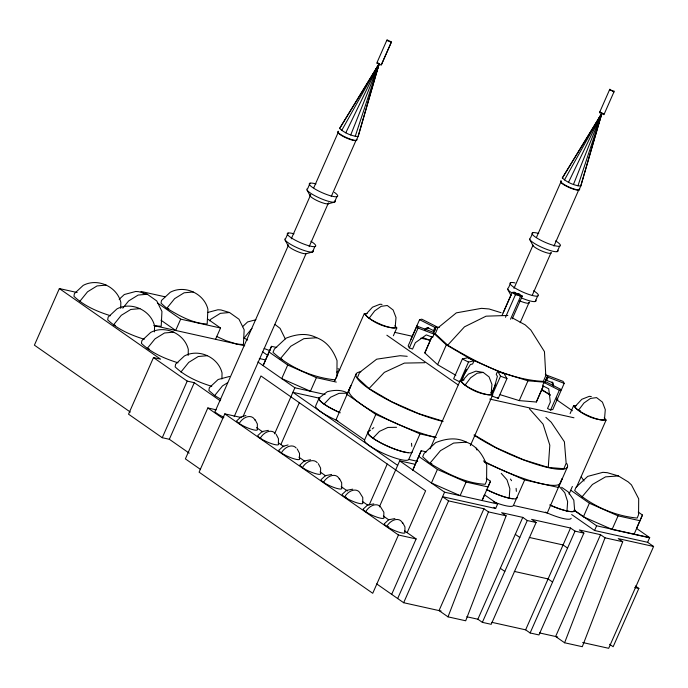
<?xml version="1.0" encoding="UTF-8"?>
<svg xmlns="http://www.w3.org/2000/svg" width="688" height="688" viewBox="0 0 688 688"><rect width="100%" height="100%" fill="white"/><g stroke="black" fill="none" stroke-linecap="round" stroke-linejoin="round"><path stroke-width="1.03" d="M120.701 308.37L120.839 302.35C117.037 286.569 97.593 277.694 83.205 285.382L74.416 293.578L73.943 296.304C84.039 305.962 97.343 311.621 110.527 315.74M154.439 331.9L154.576 325.88C150.775 310.099 131.331 301.224 116.943 308.912L108.145 317.108L107.681 319.834C117.777 329.492 131.081 335.151 144.265 339.27M188.168 355.429L188.306 349.409C184.504 333.628 165.06 324.753 150.672 332.442L141.883 340.637L141.41 343.364C151.506 353.021 164.81 358.68 177.994 362.8M221.906 378.959L222.043 372.939C218.242 357.158 198.798 348.283 184.401 355.971L175.612 364.167L175.148 366.893C185.244 376.551 198.548 382.21 211.732 386.329M509.197 498.189L509.86 488.772L506.996 479.854L501.225 473.353M545.894 417.349L551.226 422.243L564.401 441.816L566.155 463.291L563.876 468.726L548.259 467.436L549.815 445.196L543.056 424.135L529.425 408.767M566.972 511.029L567.634 501.621L564.771 492.703L559 486.192M377.781 62.806L381.195 65.188L391.18 42.553L387.077 39.698L376.723 63.219L379.148 63.752L358.439 135.613L356.393 140.309M339.605 128.493L379.148 63.752L358.027 136.594C351.319 135.966 344.619 132.99 339.605 128.493L379.148 63.752L373.859 79.971M596.909 128.467L601.871 113.271L562.328 178.003C567.342 182.509 574.041 185.485 580.749 186.113L601.871 113.271L562.328 178.003M355.206 136.362L379.148 63.752L372.836 74.88M577.929 185.88L601.871 113.271L594.501 126.257M466.791 616.758L477.868 619.217L482.357 622.356L491.206 624.317L536.115 522.493L527.275 520.524L522.785 517.393L501.629 512.689L506.119 515.819L465.699 620.782L448.008 616.852L488.437 511.889L483.939 508.759L448.567 500.89L442.582 496.719L495.644 508.518L497.639 503.986L484.49 494.81L482.099 500.529L490.475 481.239L486.244 478.289M582.676 642.523L608.691 648.302L653.6 546.478L618.22 538.609L622.717 541.74L582.297 646.703L564.607 642.773L605.027 537.81L600.538 534.679L579.382 529.975L583.871 533.105L538.962 634.938L530.121 632.969L525.632 629.838L491.834 622.322M350.725 134.968L379.148 63.752L341.721 130.428M377.17 68.723L379.148 63.752L376.336 69.522M573.448 184.487L601.871 113.271L564.444 179.946M599.497 119.23L601.871 113.271L580.749 186.113L579.115 189.819M271.502 346.331L263.126 365.629L271.502 346.331L276.739 347.5M336.208 378.194L336.905 376.525L337.034 360.615C333.216 350.493 327.256 341.669 316.729 337.739C306.702 332.588 296.141 334.187 286.062 338.178L274.392 349.014L272.998 352.351C289.992 367.624 312.748 377.729 335.503 379.862M417.728 461.381L408.767 459.395A24.14 4.773 23.8 0 1 384.841 454.071A24.14 4.773 23.8 0 1 364.588 439.95L335.942 419.964L350.871 385.667L346.546 395.471M455.843 375.313L437.594 364.674L424.806 352.935L431.875 336.613M439.236 327.445L436.029 327.178L433.543 333.138L446.331 344.869L470.962 359.239L500.847 372.397L527.971 380.808L545.068 382.227L547.553 376.267L545.3 374.195M421.194 450.743L412.817 470.042L421.194 450.743L426.431 451.904M490.475 481.239L488.084 486.958L466.103 482.064L437.413 469.44L418.811 456.462M500.15 394.688L519.242 400.605L536.339 402.024L542.987 386.639M493.305 501.733A24.14 4.773 23.8 0 0 513.411 505.448L547.261 512.973L562.182 478.667L559.155 485.539M569.088 494.079L572.373 486.433M634.069 534.318L642.446 515.02L638.215 512.07M77.133 292.52L59.357 288.564L34.4 345.161L130.324 412.069M59.357 288.564L160.562 359.153L153.484 357.579L128.527 414.176L162.256 437.706L169.334 439.279L189.226 453.151M215.542 339.322L220.53 328.004L180.669 319.137L175.681 330.455L160.975 320.204M162.256 437.706L187.222 381.109L194.291 382.683L220.246 400.786M169.334 439.279L194.291 382.683M216.161 409.816L207.836 407.958L185.382 458.879L200.346 469.319M288.1 233.043L285.701 238.478A15.497 3.062 23.8 0 0 297.921 248.067A15.497 3.062 23.8 0 0 313.109 250.544M310.099 183.163L307.699 188.598A15.497 3.062 23.8 0 0 319.92 198.187A15.497 3.062 23.8 0 0 335.108 200.664M288.229 245.719L215.439 410.745A10.096 1.995 23.8 0 0 223.892 417.203M291.256 238.839L310.752 194.635M313.788 187.755L338.487 131.769A10.096 1.995 23.8 0 0 346.442 138.013A10.096 1.995 23.8 0 0 356.332 139.621M241.445 417.573L224.804 413.875L199.09 472.166L372.733 593.288L398.447 534.997L416.128 538.928L391.678 594.372M381.573 64.294L391.549 41.667L386.708 40.583M234.187 416.601L306.108 253.537M309.136 246.665L328.202 203.442M331.238 196.562L355.928 140.576M314.898 246.571L312.498 252.006L306.031 253.717A10.096 1.995 23.8 0 1 294.172 250.045A10.096 1.995 23.8 0 1 288.582 244.911M336.896 196.691L334.497 202.126L328.03 203.837M242.916 416.833L260.95 375.949L425.614 490.802L407.15 532.658M269.12 352.05L287.722 365.027L281.727 378.606L310.426 391.231L316.411 377.66L336.303 382.081M274.572 433.827L294.885 387.783L325.08 394.491M280.859 444.577L299.323 402.712M334.574 381.006L364.287 313.642L367.143 313.539M356.092 374.057L349.031 390.07A58.274 11.515 23.8 0 0 377.334 414.099A58.274 11.515 23.8 0 0 436.046 437.456M393.364 335.77L396.813 327.952L394.912 325.759M364.588 439.95L375.829 414.451L347.191 394.473M410.839 339.485L419.568 319.688L421.778 319.172L437.129 326.929L434.928 327.436L419.568 319.688M416.902 326.069L408.173 345.866L409.334 347.861L412.542 349.074L415.354 342.701L426.293 334.893L432.718 337.318L434.119 334.136L432.958 332.141L416.902 326.069L418.063 328.056L434.119 334.136M409.334 347.861L418.063 328.056M424.711 329.311L427.377 327.522L433.517 330.627L434.928 327.436M433.535 332.837L436.029 327.178M424.806 352.935L431.875 336.914M369.207 504.923L387.241 464.039M437.594 364.674L446.331 344.869M379.355 506.91L399.668 460.865L415.208 464.323M408.767 459.395L420.015 433.896L435.943 437.439M474.041 360.787L467.892 357.691L462.379 358.973L453.641 378.77L459.79 381.874L468.519 362.069L474.041 360.787L472.63 363.978L470.42 364.494L463.703 375.244L461.295 380.705M430.069 448.894L460.212 380.55L463.076 380.455M466.387 369.611L462.233 379.045L464.159 379.888M510.823 282.562L508.423 287.997A15.497 3.062 23.8 0 0 510.96 292.34M532.822 232.682L530.422 238.117A15.497 3.062 23.8 0 0 542.643 247.706A15.497 3.062 23.8 0 0 557.83 250.174M502.18 315.009L512.156 292.374L518.933 293.879L522.235 296.193L512.259 318.819M503.152 312.911L510.952 295.229M513.979 288.358L533.045 245.134M536.511 237.274L561.21 181.279A10.096 1.995 23.8 0 0 569.165 187.523A10.096 1.995 23.8 0 0 579.055 189.131M437.413 469.44L431.419 483.019L460.117 495.644L466.103 482.064M505.482 317.314L515.467 294.688L518.933 293.879M510.522 319.223L520.506 296.588L513.893 291.979M491.808 395.961L498.232 398.395L506.961 378.589L504.063 373.61L497.639 371.176L496.229 374.367L497.39 376.362L494.036 388.591L491.628 394.052M397.664 598.543L444.577 492.187L497.639 503.986M520.162 322.698L529.261 302.075M532.297 295.195L550.925 252.96M553.96 246.08L578.651 190.086M492.118 392.194L495.859 383.706M492.221 395.024L500.537 376.164L497.639 371.176M470.351 445.635L492.737 394.869L490.836 392.676M535.221 301.525L537.62 296.089M557.22 251.645L559.619 246.209M376.697 583.914L403.658 602.722L448.567 500.89M519.242 400.605L527.971 380.808M483.939 508.759L439.03 610.583L448.008 616.852M543.967 382.476L559.327 390.234L561.528 389.718L546.169 381.969L543.967 382.476L542.557 385.667L548.706 388.772L550.331 402.11L547.519 408.483L550.589 410.031L552.799 409.523L564.194 383.336L563.033 381.35L546.977 375.27L548.138 377.265L564.194 383.336M544.647 382.872L547.553 376.267M536.339 402.024L543.408 385.994M553.634 386.054L553.152 382.881L546.728 380.455L548.138 377.265M550.589 410.031L559.327 390.234M513.411 505.448L524.66 479.949L558.501 487.474M477.868 619.217L522.785 517.393M570.128 413.565L573.568 405.757L576.432 405.653M482.357 622.356L527.275 520.524M567.402 467.057L560.342 483.071A58.274 11.515 23.8 0 1 483.389 460.917M576.381 487.431L606.094 420.067L604.193 417.874M525.632 629.838L570.541 528.014L575.03 531.145L583.871 533.105M530.121 632.969L575.03 531.145M649.61 537.775L612.088 529.433L583.39 516.8L589.375 503.22L570.773 490.252M594.544 530.5L596.625 525.795L649.687 537.595L647.614 542.299L594.544 530.5L571.651 514.529M600.538 534.679L555.62 636.503L564.607 642.773M612.088 529.433L618.073 515.854L640.055 520.739M636.452 528.599L642.446 515.02M635.325 585.987L638.851 588.446L613.146 646.737L609.62 644.278M345.789 132.801L379.148 63.752M568.512 182.311L601.871 113.271L599.059 119.041M370.204 79.516L371.778 76.738M369.129 318.243L374.693 310.881L381.212 306.306L387.292 305.506L393.149 310.021L396.013 317.512L395.273 326.37A16.099 3.182 23.8 0 1 390.216 327.522A16.366 3.234 23.8 0 1 369.129 318.243A16.099 3.182 23.8 0 1 366.463 313.694L372.518 307.175L380 304.234L382.012 304.406M465.062 385.16L470.618 377.789L477.145 373.223L483.225 372.414L489.073 376.929L491.937 384.42L491.198 393.287A16.099 3.182 23.8 0 1 486.141 394.43A16.366 3.234 23.8 0 1 465.054 385.151A16.099 3.182 23.8 0 1 462.396 380.61L468.451 374.083L475.924 371.142L483.225 372.414M79.722 301.456L87.539 291.798L97.034 285.933L106.193 285.099M122.782 308.181L128.647 300.94L138.142 295.066L147.292 294.24L156.787 300.974L161.947 311.492L161.207 326.258L154.619 325.828M209.556 320.823L210.855 319.215L220.358 313.341L229.508 312.515L239.003 319.249L244.163 329.767L243.423 344.533L236.835 344.103L225.888 340.637L216.376 336.346M180.927 372.045L188.736 362.387L198.239 356.513L207.389 355.687M251.963 328.357L244.154 338.006L247.646 340.07M229.543 376.456L218.139 379.501L209.35 387.697L208.877 390.423L214.656 395.574L222.473 385.916L227.651 382.717M581.824 497.123L592.437 484.464L605.552 476.861L618.392 475.933L628.187 481.892L631.455 484.894L638.696 498.817L638.567 514.727L637.165 518.064C614.41 515.923 591.646 505.826 574.661 490.553L576.054 487.207L587.724 476.38L602.92 472.329L607.298 472.69L618.392 475.933M501.07 312.696L489.073 308.972L481.514 308.344L456.333 312.859L437.723 328.038L435.306 333.809L447.699 345.178L464.477 326.834L486.063 316.17L507.856 315.465M324.048 404.123L330.541 397.268L339.012 393.347L347.655 393.183M407.201 356.307L400.063 355.713L376.68 359.188L359.618 372.389L357.347 377.824L369.026 388.548L384.351 372.371L404.363 363.092L424.78 362.714M372.948 438.222L379.432 431.376L387.903 427.446L396.546 427.291M119.179 299.306L124.313 294.516L135.717 291.471L138.727 291.669L147.292 294.24M242.503 326.723L247.628 321.932L255.927 319.722M336.802 372.113L338.393 370.875M370.565 430.138L368.966 431.385A24.398 4.825 23.8 0 0 386.269 445.609A24.398 4.825 23.8 0 0 412.456 451.423M372.174 428.899L373.782 427.661M425.141 329.991L428.693 327.608M207.561 312.515L217.933 309.755L220.934 309.944L229.508 312.515M245.917 415.526L241.049 416.825L237.317 420.291A11.309 2.236 23.8 0 0 246.235 427.291A11.309 2.236 23.8 0 0 257.321 429.088L257.364 423.997L255.05 419.542M288.083 444.938L283.215 446.237L279.483 449.703A11.309 2.236 23.8 0 0 288.401 456.703A11.309 2.236 23.8 0 0 299.486 458.5L299.529 453.409L297.216 448.954M433.517 330.627L434.988 330.283M193.268 291.97L184.109 292.804L174.614 298.669L166.806 308.327L161.026 303.184L161.491 300.458L170.28 292.254C184.676 284.565 204.121 293.449 207.914 309.23L207.174 323.996C192.494 323.437 179.172 315.629 166.806 308.327L168.87 308.783M139.922 308.628L130.772 309.462L121.269 315.328L113.46 324.985L115.524 325.441M173.66 332.158L164.501 332.983L155.006 338.857L147.189 348.515L149.253 348.971M316.729 337.739L303.898 338.659L290.775 346.262L280.162 358.93L282.226 359.385M466.421 442.143L453.59 443.072L440.466 450.674L429.854 463.342L422.69 456.763L424.083 453.426L435.753 442.59C445.833 438.6 456.393 437 466.421 442.143C476.947 446.082 482.907 454.906 486.726 465.028L486.597 480.938L485.203 484.275C465.174 483.268 446.779 473.361 429.854 463.342L431.918 463.798M396.813 327.952C384.996 328.176 372.139 322.448 364.287 313.642M492.737 394.869C480.929 395.093 468.072 389.365 460.212 380.55M606.094 420.067C594.286 420.291 581.42 414.563 573.568 405.757M268.397 430.353L262.137 431.531L258.404 434.997A11.309 2.236 23.8 0 0 267.314 441.997A11.309 2.236 23.8 0 0 278.408 443.794L278.451 438.703L276.129 434.248M310.563 459.765L304.302 460.943L300.57 464.409A11.309 2.236 23.8 0 0 309.48 471.409A11.309 2.236 23.8 0 0 320.574 473.206L320.617 468.115L318.295 463.66M331.65 474.471L325.39 475.649L321.649 479.115A11.309 2.236 23.8 0 0 330.567 486.115A11.309 2.236 23.8 0 0 341.652 487.912L341.695 482.821L339.382 478.366M352.729 489.177L346.468 490.355L342.736 493.821A11.309 2.236 23.8 0 0 351.654 500.821A11.309 2.236 23.8 0 0 362.739 502.618L362.782 497.527L359.42 492.118A11.481 7.929 -55.1 0 0 344.585 496.994L346.563 497.433M373.816 503.883L367.555 505.061L363.814 508.527A11.309 2.236 23.8 0 0 372.733 515.527A11.309 2.236 23.8 0 0 383.818 517.324L383.861 512.233L380.498 506.824A11.481 7.929 -55.1 0 0 365.663 511.7M394.895 518.589L388.634 519.767L384.902 523.233A11.309 2.236 23.8 0 0 393.82 530.233A11.309 2.236 23.8 0 0 404.905 532.03L404.948 526.939L402.626 522.484M591.293 396.52L589.281 396.348L581.807 399.289L575.753 405.808A16.099 3.182 23.8 0 0 578.41 410.358A16.366 3.234 23.8 0 0 599.497 419.637A16.099 3.182 23.8 0 0 604.554 418.485L605.294 409.618L602.43 402.127L596.582 397.612L590.493 398.421L583.974 402.996L578.41 410.358L580.491 410.822M609.43 90.102L614.272 91.177L603.918 114.698L599.816 111.843M604.296 113.812L599.446 112.729L609.8 89.208L613.902 92.072M394.852 332.381L412.533 336.312M420.85 338.161L430.215 340.242M165.077 296.803L140.954 291.437L143.543 293.243M489.744 399.057L573.981 417.788M153.794 325.587L244.722 345.806M259.299 358.525L265.516 359.91M319.937 398.318L292.89 392.306L397.673 465.389M570.541 528.014L531.626 519.363L536.115 522.493M488.437 511.889L506.119 515.819M605.027 537.81L622.717 541.74M529.27 537.448L563.068 544.956L567.557 548.087M388.729 526.845L386.751 526.406A11.481 7.929 -55.1 0 1 395.411 519.629A11.481 7.929 -55.1 0 1 402.566 523.198M634.689 587.518L638.851 588.446M514.289 571.41L548.087 578.926L552.576 582.057M403.658 602.722L441.111 611.047M539.512 632.926L557.701 636.968M442.625 421.073L418.837 413.694L391.532 401.672L369.026 388.548M548.259 467.436L523.473 459.747L496.177 447.733L474.565 435.126M269.98 350.725L264.14 348.489M422.552 337.533L429.527 340.104M500.537 376.164L506.961 378.589M287.722 365.027L316.411 377.66M347.638 393.115C341.351 389.442 334.101 390.001 327.29 391.696L320.066 397.277A24.398 4.825 23.8 0 0 340.293 412.809M589.375 503.22L618.073 515.854M375.829 414.451L420.015 433.896M484.318 462.198L524.66 479.949M462.379 358.973L468.519 362.069M541.662 390.07L550.168 394.551M512.414 317.942L525.185 324.865L530.844 330.059L544.457 351.645L545.79 375.596L543.382 381.376C508.767 379.63 476.956 362.507 447.699 345.178M561.623 487.293L568.228 491.903L573.809 500.185L574.549 509.275A24.398 4.825 23.8 0 1 549.643 504.94M214.656 395.574L220.771 399.186M274.899 324.401L280.102 328.391L285.271 338.909M338.083 368.716L339.795 369.809M541.576 389.253L550.374 395.394M556.532 399.685L572.373 410.736M386.854 335.202L458.139 384.927M636.538 528.418L649.687 537.595M647.614 542.299L653.6 546.478M574.17 510.135L596.625 525.795M574.093 510.315L583.39 516.8M493.881 507.288L495.644 508.518M262.67 351.886L267.95 355.567M207.578 318.965L220.53 328.004M515.303 534.344L519.801 537.474M257.862 361.957L294.885 387.783M399.668 460.865L444.577 492.187M157.354 302.883L180.669 319.137M500.322 568.305L504.82 571.436M256.581 427.635L262.764 431.952M278.33 442.805L283.92 446.701M298.902 457.159L305.068 461.459M320.058 471.908L325.699 475.847M341.214 486.665L347.38 490.974M362.361 501.423L367.899 505.284M383.379 516.077L388.806 519.87M404.51 530.818L416.128 538.928M153.484 357.579L187.222 381.109M224.804 413.875L398.447 534.997M207.836 407.958L222.8 418.407M510.453 479.054L511.571 480.714M581.24 476.836L584.052 481.015M556.773 398.034L557.822 399.814M545.962 379.122L546.728 380.455M497.648 397.397L498.232 398.395M529.812 239.579L532.908 245.504A10.096 1.995 23.8 0 0 543.675 251.782A10.096 1.995 23.8 0 0 551.148 252.401M507.813 289.459L510.909 295.384M307.089 190.06L310.185 195.985M285.09 239.94L288.186 245.865M476.216 448.103L476.99 450.029M552.154 381.943L552.627 385.117M516.112 488.351L516.361 491.378M411.519 443.296L411.768 446.323M566.74 463.506A58.274 11.515 23.8 0 1 537.414 464.692A58.274 11.515 23.8 0 1 473.972 435.031M571.186 518.296A24.14 4.773 23.8 0 1 545.386 512.13M574.566 510.642A24.14 4.773 23.8 0 1 550.632 505.327M512.904 498.697A24.14 4.773 23.8 0 1 486.278 489.34M517.127 497.484A24.398 4.825 23.8 0 1 487.147 489.847M323.498 482.288A11.481 7.929 -55.1 0 1 332.166 475.511A11.481 7.929 -55.1 0 1 339.313 479.08M302.41 467.582A11.481 7.929 -55.1 0 1 317.254 462.706M281.332 452.876A11.481 7.929 -55.1 0 1 296.167 448M260.245 438.17A11.481 7.929 -55.1 0 1 275.08 433.294M239.166 423.464A11.481 7.929 -55.1 0 1 247.826 416.687A11.481 7.929 -55.1 0 1 254.981 420.256M356.805 139.32A10.415 2.055 23.8 0 1 346.597 137.66A10.415 2.055 23.8 0 1 338.384 131.219M328.425 202.883A10.096 1.995 23.8 0 1 318.535 201.274A10.096 1.995 23.8 0 1 310.58 195.031M334.368 192.348A15.497 3.062 23.8 0 1 332.149 196.218A15.497 3.062 23.8 0 1 311.776 186.895A15.497 3.062 23.8 0 1 315.998 183.937M310.899 241.256A15.497 3.062 23.8 0 1 311.217 246.338A15.497 3.062 23.8 0 1 290.19 237.085A15.497 3.062 23.8 0 1 294 233.817M579.528 188.839A10.415 2.055 23.8 0 1 569.32 187.179A10.415 2.055 23.8 0 1 561.107 180.729M555.62 240.895A15.497 3.062 23.8 0 1 555.938 245.969A15.497 3.062 23.8 0 1 534.911 236.715A15.497 3.062 23.8 0 1 538.721 233.456M529.149 302.281A10.096 1.995 23.8 0 1 519.75 300.888M535.832 300.054A15.497 3.062 23.8 0 1 521.59 297.999M533.621 290.775A15.497 3.062 23.8 0 1 534.438 295.952A15.497 3.062 23.8 0 1 513.816 287.231A15.497 3.062 23.8 0 1 515.02 282.914M337.825 420.781A24.14 4.773 23.8 0 1 315.689 405.843L319.06 398.189A24.14 4.773 23.8 0 0 339.313 412.318M443.106 421.443A58.274 11.515 23.8 0 1 376.568 393.605A58.274 11.515 23.8 0 1 360.822 371.838M408.268 452.644A24.14 4.773 23.8 0 1 382.554 443.76A24.14 4.773 23.8 0 1 367.96 432.296M522.235 296.193L515.467 294.688L512.156 292.374L522.235 296.193"/></g></svg>
